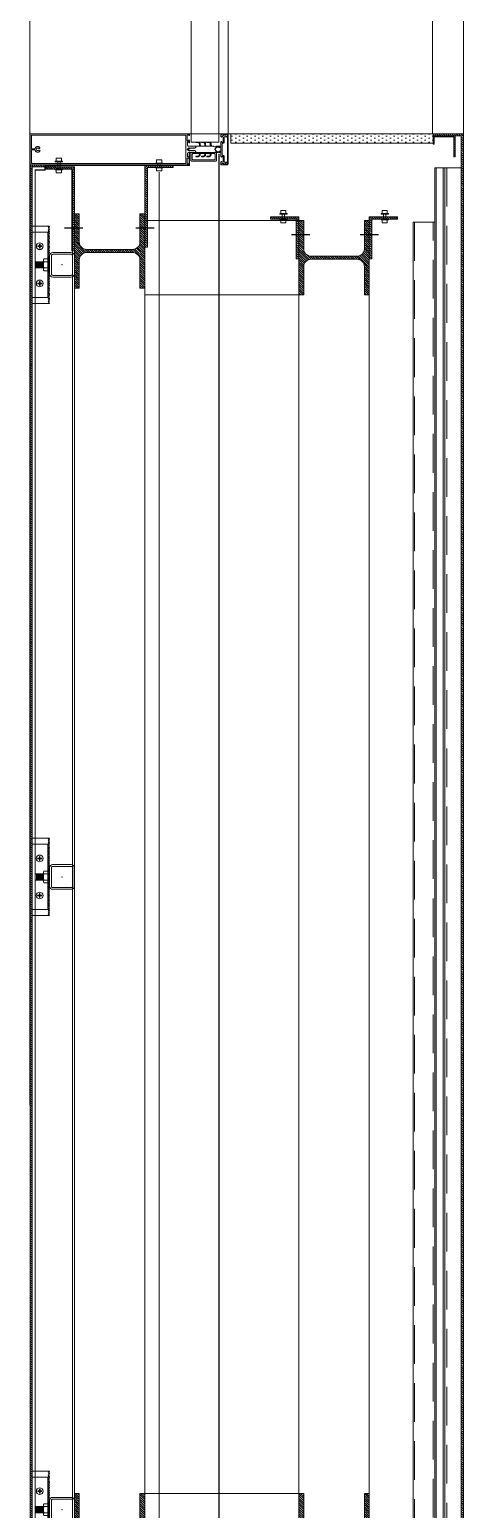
# Model space of a CAD drawing. Extents: x -1073 to 35213, y -1180 to 6950.
# Drawn here: x 6130.7 to 6200.8, y 764.8 to 1003.9 of the extents above; entities that cross this region are included whole.
import ezdxf

# ---------------------------------------------------------------- set-up
doc = ezdxf.new("R2010")
doc.units = 0
doc.header["$LTSCALE"] = 25
for name, pattern in [('DOT2', [0.125, 0, -0.125]), ('Grundrisse$0$AUSGEZOGEN', [2, 1, 1]), ('HIDDEN', [0.375, 0.25, -0.125])]:
    doc.linetypes.add(name, pattern=pattern)
doc.layers.get('0').update_dxf_attribs({"color": 9, "lineweight": 9})
for name, color, linetype, lineweight in [('06D', 9, 'Continuous', 9), ('09P', 9, 'Continuous', 9), ('10', 9, 'Continuous', 9), ('10A', 9, 'Continuous', 9), ('15', 9, 'Continuous', 9), ('20', 9, 'DOT2', 9), ('33', 9, 'BATTING', 9)]:
    doc.layers.add(name, color=color, linetype=linetype, lineweight=lineweight)
doc.linetypes.add('BATTING', pattern='A,0.0001,-0.1,[134,ltypeshp.shx,S=0.1,R=0,X=-0.1,Y=0],-0.2,[134,ltypeshp.shx,S=0.1,R=180,X=0.1,Y=0],-0.1', length=0.4001000000000001)
pattern_1 = [(135, (-1.360098787570677, 215.0983659912599), (-0.1767766952966369, -0.1767766952966369), [])]
pattern_2 = [(135, (-1.360342882893746, 214.0016142019304), (-0.1767766952966369, -0.1767766952966369), [])]

# ---------------------------------------------------------------- blocks, each defined once
blk = doc.blocks.new('prf-camderzi-20x6-p_1')
at = {"layer": '10A', "linetype": 'Continuous'}
for points in [[(0.1800000189996353, -2.389999998002167), (0.130000018998544, -2.339999998002895), (0.130000018998544, 2.340000152997163), (0.1800000189996353, 2.390000153001892), (0.7900000099998579, 2.390000153001892), (0.8160000089992536, 2.29599990799943), (0.8799999950006167, 2.283000183000694), (1.200000000000727, 2.386999893002212), (1.200000000000727, 2.499999999996362), (0.1499999999996362, 2.499999999996362), (0.036999989000833, 2.447999953999897), (0, 2.350000000000363), (0, -2.350000000000363), (0.0520000460001029, -2.462999999999739), (0.1499999999996362, -2.500000000003637), (1.200000000000727, -2.500000000003637), (1.200000000000727, -2.387000000004263), (0.8799999950006167, -2.28299999200135), (0.8160000089992536, -2.296000004002053), (0.7900000099998579, -2.389999998002167)], [(6.249999999998182, -2.5), (31.85099999941485, -2.5), (31.95099999941522, -2.461000001001593), (31.99999999999091, -2.349999999998544), (31.99999999999091, 2.349999999998544), (31.94399999941561, 2.466999816997486), (31.85000000041509, 2.5), (6.249999999998182, 2.5), (6.249999999998182, 2.301999848497871), (6.330000304997156, 2.221999925501222), (6.390000153000072, 2.221999925501222), (6.390000153000072, 2.3420000014994), (6.619999694996295, 2.3420000014994), (6.619999694996295, 1.896999925504132), (6.640000153000072, 1.871999925499039), (6.619999694996295, 1.846999925499403), (6.619999694996295, 1.401999848501873), (6.390000153000072, 1.401999848501873), (6.390000153000072, 1.521999925500495), (6.330000304997156, 1.521999925500495), (6.249999999998182, 1.442000001497945), (6.249999999998182, 1.082000154503475), (6.369999694998113, 1.082000154503475), (6.369999694998113, 1.201999848501145), (6.580000304998975, 1.201999848501145), (6.580000304998975, 0.6500000000014552), (6.523999785998968, 0.5329999920049886), (6.430000304997519, 0.5), (5.299999999997453, 0.5), (5.249999999998182, 0.4500000000007276), (5.249999999998182, 0.3500000000040018), (5.349999999998544, 0.25), (5.440000152999346, 0.25), (5.469999694998476, 0.2000000000007276), (5.591000365997387, 0.2000000000007276), (5.619999694998113, 0.25), (5.648999785998968, 0.2000000000007276), (5.770999907997974, 0.2000000000007276), (5.799999999997453, 0.25), (5.82900009199875, 0.2000000000007276), (5.951000213997758, 0.2000000000007276), (5.980000304998611, 0.25), (6.008999633997518, 0.2000000000007276), (6.130999755996527, 0.2000000000007276), (6.159999846997379, 0.25), (6.188999938996857, 0.2000000000007276), (6.311000060999504, 0.2000000000007276), (6.340000152997162, 0.25), (6.369000243999835, 0.2000000000007276), (6.405000304997884, 0.2000000000007276), (6.599999999998545, 0.087000084000465), (6.651000213998485, 0), (6.599999999998545, -0.0879999159951695), (6.405000304997884, -0.2000000000007276), (6.279000091997659, -0.2000000000007276), (6.249999999998182, -0.25), (6.220999907998703, -0.2000000000007276), (6.098999785997875, -0.2000000000007276), (6.069999694998841, -0.25), (6.041000365998116, -0.2000000000007276), (5.919000243999107, -0.2000000000007276), (5.890000152996435, -0.25), (5.861000060998776, -0.2000000000007276), (5.738999938999767, -0.2000000000007276), (5.709999846996652, -0.25), (5.680999755999437, -0.2000000000007276), (5.558999633996791, -0.2000000000007276), (5.530000304997884, -0.25), (5.501000213997031, -0.2000000000007276), (5.380000305000067, -0.2000000000007276), (5.349999999998544, -0.2520000459971925), (5.249999999998182, -0.3659999849951419), (5.249999999998182, -0.4510000229965954), (5.299999999997453, -0.499999999998181), (6.430000304997519, -0.499999999998181), (6.547000121998281, -0.5559999469987816), (6.580000304998975, -0.6499999999959983), (6.580000304998975, -1.218000036498779), (6.369999694998113, -1.218000036498779), (6.369999694998113, -1.097999960500601), (6.249999999998182, -1.097999960500601), (6.249999999998182, -1.457999998499872), (6.330000304997156, -1.538000017500962), (6.390000153000072, -1.538000017500962), (6.390000153000072, -1.418000036499506), (6.619999694996295, -1.418000036499506), (6.619999694996295, -1.863000017498052), (6.640000153000072, -1.888000017497688), (6.619999694996295, -1.913000017497324), (6.619999694996295, -2.357999998501327), (6.390000153000072, -2.357999998501327), (6.390000153000072, -2.237999993501944), (6.330000304997156, -2.237999993501944), (6.249999999998182, -2.318000000501342)], [(1.060005000003002, 2.070005000001401), (1.060005000003002, 1.950004999996963), (1.120005000000674, 1.950004999996963), (1.200005000000601, 2.030005000000528), (1.200005000000601, 2.350004971525777), (0.8250050000024202, 2.250004899997293), (0.8030049999997572, 2.248004899996885), (0.7650050000029296, 2.267004899998937), (0.7360050000024785, 2.328004899998632), (0.6930050000028132, 2.348004903000401), (0.5290050000021438, 2.266004899996914), (0.3940050000019255, 2.203004899996813), (0.2190050000026531, 2.129004900001746), (0.2100050000026385, 2.100004899999476), (0.2200049999992188, 2.071004899999024), (0.260005000001911, 2.050004899996565), (0.6000050000020565, 2.050004899996565), (0.6500049999995099, 2.000004899997293), (0.6500049999995099, 1.080004900000858), (0.7500049999998737, 0.9800048999968566), (0.9000049999995098, 0.9800048999968566), (1.000004999999873, 0.8800049000001308), (1.000004999999873, 0.0250048999987485), (1.02000500000031, 4.8999991122e-06), (1.000004999999873, -0.024995100000524), (1.000004999999873, -0.8799951000019063), (0.9000049999995098, -0.9799951000040892), (0.7500049999998737, -0.9799951000040892), (0.6500049999995099, -1.079995100002633), (0.6500049999995099, -1.999995100004525), (0.6000050000002375, -2.049995100001979), (0.260005000001911, -2.049995100001979), (0.2200049999992188, -2.069995100004234), (0.2100050000026385, -2.099995100001251), (0.2300049999994371, -2.139995100002124), (0.4150050000025658, -2.211995100002241), (0.5190050000001066, -2.260995100004947), (0.6960049999997864, -2.346995100004278), (0.7310049999996409, -2.331995100001222), (0.7660049999994955, -2.265995100002328), (0.7990050000025803, -2.247995100002299), (0.8240050000003974, -2.249995100004525), (1.200005000000601, -2.349995100001251), (1.200005000000601, -2.029995100001542), (1.120005000000674, -1.949995099999796), (1.060005000003002, -1.949995099999796), (1.060005000003002, -2.069995100004234), (0.9000049999995098, -2.069995100004234), (0.800005000002784, -1.969995100000232), (0.800005000002784, -1.129995100000087), (1.060005000003002, -1.129995100000087), (1.060005000003002, -1.249995099999068), (1.12000498999987, -1.249995099999068), (1.200004988080763, -1.169995100002779), (1.200004988080763, 1.170004900001003), (1.12000498999987, 1.250004899997293), (1.060005000003002, 1.250004899997293), (1.060005000003002, 1.13000490000013), (0.800005000002784, 1.13000490000013), (0.800005000002784, 1.970004999997399), (0.9000049999995098, 2.070005000001401)]]:
    blk.add_lwpolyline(points, close=True, dxfattribs=at)
at = {"layer": '10A', "linetype": 'Grundrisse$0$AUSGEZOGEN'}
for points in [[(5.220000552999409, -0.499999999998181), (5.220000552999409, -0.324000001000968), (5.281000554999991, -0.2180000060034217), (5.4150005579977, -0.1940000049999071), (5.589000558999031, -0.2030000049999217), (5.763000559998544, -0.2060000049987138), (5.838000583999017, -0.2050000050003291), (5.870000552997224, -0.2350000019978324), (5.902000569998562, -0.2030000029990333), (5.938000583999382, -0.2030000029990333), (6.120000552997224, -0.1940000029990187), (6.170000553000136, -0.1880000039982406), (6.227000617998782, -0.1690000050002709), (6.370000648998028, -0.0860000129978289), (6.420000648999121, 0), (6.370000648998028, 0.0859999900003459), (6.227000617998782, 0.1690000059970771), (6.171000623997315, 0.188000011998156), (6.120000600998537, 0.1940000060021703), (5.938000631997057, 0.2030000209979335), (5.902000617998056, 0.203999997002029), (5.870000600998537, 0.2349999910002225), (5.838000631996692, 0.2050000189974526), (5.763000607996219, 0.2059999950015481), (5.589000606998524, 0.2030000209979335), (5.415000617998884, 0.1940000060021703), (5.269000613998287, 0.2289999970016652), (5.220000612996955, 0.3249999999989086), (5.220000612996955, 0.5), (2.392143250375738, 0.5), (2.308143235375609, 0.4809999950011843), (2.073143292374879, 0.3719999790009751), (2.043143273376699, 0.374999999998181), (2.031143285375947, 0.4019999980027933), (2.03714323137683, 0.4670000080022874), (2.029143239376935, 0.4900000100024045), (1.977143289377636, 0.5), (1.437143231376467, 0.5), (1.337143231376103, 0.4000000000032742), (1.366143132376237, 0.2940000060007151), (1.477143193375013, 0.2650000100020406), (1.477143193375013, 0.3400000099991303), (1.507143117376472, 0.369999981001456), (1.801143170376235, 0.369999981001456), (1.872143079375746, 0.3409999849973246), (2.177143193375741, 0.0349999909994949), (2.192143155378289, 0), (2.177143193375741, -0.0350000020025618), (1.872143079375746, -0.3409999960003915), (1.801143170376235, -0.3700000039989391), (1.507143117376472, -0.3700000039989391), (1.477143193375013, -0.339999996996994), (1.477143193375013, -0.2649999969999044), (1.366143132376237, -0.2939999990012438), (1.337143231376103, -0.3649999970020872), (1.366143132376237, -0.4710000029990625), (1.437143231376467, -0.499999999998181), (2.007143117376472, -0.499999999998181), (2.037143136376471, -0.4680000060034218), (2.031143189375143, -0.4019999980009743), (2.043143178378159, -0.375000000001819), (2.073143197376339, -0.3720000019984582), (2.308143140377069, -0.4809999939989212), (2.392143155375379, -0.499999999998181)], [(2.796963116388724, 0.9350000839986023), (2.781963118386556, 0.8860001070024736), (2.733635375449011, 0.5000000939999154), (2.84263539145104, 0.5000000939999154), (2.892635391450312, 0.5500000939991879), (2.906635389450457, 0.5770000920038001), (2.908963110388866, 0.9030001150022144), (3.004963108387528, 1.047000119999211), (3.112963113388103, 1.095000074999916), (3.44596315338822, 1.125000094001734), (3.461963137389831, 1.132000062998486), (3.472963151387375, 1.15600013599942), (3.447963151387738, 1.184000109000407), (3.104963120387765, 1.184000109000407), (3.093963119386899, 1.183000085999083), (3.044963118387386, 1.171000096999705), (2.997963121388238, 1.153000066999084), (2.952963119387277, 1.129000090000772), (2.911963120388463, 1.099000071000773), (2.875963118387517, 1.06400012800077), (2.843963119386899, 1.024000071001864), (2.817963120387503, 0.9810000879988364)], [(3.676963081923531, 0.934999989996868), (3.661963083921364, 0.8860000130007392), (3.613635340983819, 0.499999999998181), (3.722635356985847, 0.499999999998181), (3.772635356985119, 0.5499999999956345), (3.786635354985264, 0.5769999980020657), (3.788963075923675, 0.9030000210004799), (3.884963073922335, 1.047000025997476), (3.992963078922912, 1.094999980998181), (4.325963118923027, 1.125), (4.341963102924637, 1.131999968996751), (4.352963116922182, 1.156000041995866), (4.327963116922547, 1.184000014998673), (3.984963085922572, 1.184000014998673), (3.973963084921706, 1.182999991997348), (3.924963083922194, 1.171000002997971), (3.877963086923045, 1.15299997299553), (3.832963084922084, 1.128999995999038), (3.791963085923272, 1.09899997699722), (3.755963083922324, 1.064000033997217), (3.723963084921706, 1.02399997700013), (3.69796308592231, 0.980999993997102)], [(4.556963058386827, 0.934999989996868), (4.541963060384659, 0.8860000130007392), (4.493635317447115, 0.499999999998181), (4.602635333449144, 0.499999999998181), (4.652635333448415, 0.5499999999956345), (4.66663533144856, 0.5769999980020657), (4.668963052388789, 0.9030000210004799), (4.764963050385631, 1.047000025997476), (4.872963055386207, 1.094999980998181), (5.205963095386323, 1.125), (5.221963079387933, 1.131999968996751), (5.232963093385478, 1.156000041995866), (5.207963093387661, 1.184000014998673), (4.864963062385868, 1.184000014998673), (4.853963061385002, 1.182999991997348), (4.804963060387308, 1.171000002997971), (4.757963063386341, 1.15299997299553), (4.71296306138538, 1.128999995999038), (4.671963062388385, 1.09899997699722), (4.635963060387438, 1.064000033997217), (4.603963061385002, 1.02399997700013), (4.577963062385606, 0.980999993997102)], [(2.794141689106254, -0.9245664053487416), (2.779141691105905, -0.8755664283526129), (2.733635375449011, -0.5000000939999154), (2.84263539145104, -0.5000000939999154), (2.892635391450312, -0.5500000939991879), (2.906635389450457, -0.5770000920038001), (2.906141683108217, -0.8925664363523537), (3.002141681106877, -1.03656644134935), (3.110141686107454, -1.084566396350055), (3.443141726107569, -1.114566415351873), (3.459141710109178, -1.121566384348625), (3.470141724106724, -1.145566457349559), (3.445141724107088, -1.173566430352366), (3.102141693107114, -1.173566430352366), (3.091141692106248, -1.172566407349222), (3.042141691106735, -1.160566418349844), (2.995141694107587, -1.142566388349223), (2.950141692106627, -1.118566411350911), (2.909141693107812, -1.088566392350912), (2.873141691106866, -1.05356644935091), (2.841141692106248, -1.013566392352004), (2.815141693106852, -0.9705664093489758)], [(3.67414165464288, -0.9245663113470072), (3.659141656640712, -0.8755663343508786), (3.613635340983819, -0.499999999998181), (3.722635356985847, -0.499999999998181), (3.772635356985119, -0.5499999999974535), (3.786635354985264, -0.5769999980020657), (3.786141648643024, -0.8925663423506193), (3.882141646641684, -1.036566347347616), (3.990141651642261, -1.084566302348321), (4.323141691642376, -1.114566321350139), (4.339141675643987, -1.121566290346891), (4.350141689641532, -1.145566363347825), (4.325141689641895, -1.173566336348812), (3.982141658641921, -1.173566336348812), (3.971141657641055, -1.172566313347488), (3.922141656641542, -1.16056632434811), (3.875141659642395, -1.142566294347489), (3.830141657641433, -1.118566317349177), (3.78914165864262, -1.088566298349178), (3.753141656641673, -1.053566355349175), (3.721141657641055, -1.013566298350269), (3.695141658641659, -0.9705663153472414)], [(4.554141631106176, -0.9245663113470072), (4.539141633104009, -0.8755663343508786), (4.493635317447115, -0.499999999998181), (4.602635333449144, -0.499999999998181), (4.652635333448415, -0.5499999999974535), (4.66663533144856, -0.5769999980020657), (4.666141625108139, -0.8925663423506193), (4.762141623104981, -1.036566347347616), (4.870141628105556, -1.084566302348321), (5.203141668105672, -1.114566321350139), (5.219141652107282, -1.121566290346891), (5.230141666104827, -1.145566363347825), (5.20514166610701, -1.173566336348812), (4.862141635105217, -1.173566336348812), (4.851141634104351, -1.172566313347488), (4.802141633106658, -1.16056632434811), (4.755141636105691, -1.142566294347489), (4.710141634104729, -1.118566317349177), (4.669141635107735, -1.088566298349178), (4.633141633106788, -1.053566355349175), (4.601141634104351, -1.013566298350269), (4.575141635104955, -0.9705663153472414)]]:
    blk.add_lwpolyline(points, close=True, dxfattribs=at)
at = {"layer": '10A', "linetype": 'Continuous'}
blk.add_lwpolyline([(6.849999999998545, -2.290000009999857), (6.849999999998545, 2.290000153001528), (31.78999993841717, 2.290000153001528), (31.78999993841717, 0.1579999985024187), (31.73999993841426, 0.1079999985031463), (31.27599995141463, 0.1079999985031463), (31.220999932415, 0.1680000364995067), (31.19799993041488, 0.218000036504236), (31.16899993441439, 0.265999990504497), (31.13399999141439, 0.3100000445028854), (31.09399993441548, 0.3489999835019262), (31.04999997641426, 0.3819999754996388), (31.002000022414, 0.4100000444996113), (30.95099999941522, 0.4319999754989113), (30.89700000241464, 0.4469999375014595), (30.84199998341319, 0.4559999525026797), (30.78599994141405, 0.4579999984998722), (30.7310000184134, 0.4530000745016878), (30.67700002241509, 0.4409999905001314), (30.62399995341366, 0.4219999375018233), (30.57399995341439, 0.3969999375021871), (30.52799994941597, 0.3659999905012228), (30.48599994141659, 0.3299999295031739), (30.4479999304167, 0.2889999455001089), (30.43599994141369, 0.1760000295034843), (30.52099998041558, 0.1280000745027792), (30.66099994141405, 0.1280000745027792), (30.68100001841595, 0.1620000905040797), (30.67499997641426, 0.1760000295034843), (30.78100001841631, 0.2170000135010923), (30.92399995341475, 0.1780000745020516), (30.91899993441439, 0.1620000905040797), (30.92700002241509, 0.135000044499975), (31.00399997241584, 0.1239999835015624), (31.03900001041438, -0.0120000775004883), (31.00399997241584, -0.1079999864959973), (30.92700002241509, -0.1190000474962289), (30.91899993441439, -0.1460000934985146), (30.92599999941376, -0.1600000324997381), (30.78100001841631, -0.2010000164973462), (30.67700002241509, -0.1620000774964865), (30.68100001841595, -0.1460000934985146), (30.67299993041343, -0.1190000474962289), (30.64700000241464, -0.1120000774990331), (30.52099998041558, -0.1110000544958893), (30.42499997641426, -0.1829999865003629), (30.4479999304167, -0.2729999485000007), (30.48599994141659, -0.3139999324976088), (30.52799994941597, -0.3499999934974767), (30.57399995341439, -0.380999940496622), (30.62399995341366, -0.4059999404962582), (30.67700002241509, -0.4249999935000233), (30.7310000184134, -0.4370000774961227), (30.78599994141405, -0.4420000015015831), (30.84199998341319, -0.4399999554971146), (30.89700000241464, -0.4309999404958944), (30.95099999941522, -0.4159999784988031), (31.002000022414, -0.3940000475013221), (31.04999997641426, -0.3659999785013497), (31.09399993441548, -0.3319999635004933), (31.13399999141439, -0.2930000245014526), (31.16899993441439, -0.2499999934989319), (31.19799993041488, -0.202000039498671), (31.22099998041267, -0.1510000164980738), (31.27599999941413, -0.0920000014975813), (31.73999998541513, -0.0920000014975813), (31.7899999854144, -0.1420000014968537), (31.7899999854144, -2.289999962000365), (6.849999999998545, -2.289999962000365)], dxfattribs=at)
blk = doc.blocks.new('p-cephe-onkisim')
at = {"layer": '06D'}
for points in [[(-70.1095585608, 2344.985013291124), (-70, 68.42727035210635)], [(0, 2276.499999999935), (0, 68)]]:
    blk.add_lwpolyline(points, dxfattribs=at)
blk.add_lwpolyline([(-38, 794.5), (-5, 794.5), (-5, 1709.499999999985), (-38, 1709.499999999985)], close=True, dxfattribs=at)
at = {"layer": '10'}
blk.add_lwpolyline([(0, 794.5), (-70, 794.5), (-70, 554.4999999999999), (0, 554.4999999999999)], close=True, dxfattribs=at)
at = {"layer": '15', "linetype": 'Continuous'}
blk.add_lwpolyline([(-44, 793.1840000149987), (-39.5, 793.1840000149987), (-39.5000000000091, 1020.99999999996), (-44.00000000000909, 1020.99999999996)], close=True, dxfattribs=at)
at = {"xscale": -1}
blk.add_blockref('prf-camderzi-20x6-p_1', (-38.0000000000091, 792), dxfattribs=at)
blk = doc.blocks.new('Prf-40x40')
for points in [[(1.5, -1.999999999998181), (-1.5, -2.000000000001818, -0.4142135623730951), (-2, -1.500000000001818), (-2, 1.499999999998181, -0.4142135623730951), (-1.5, 1.999999999998181), (1.5, 2.000000000001818, -0.4142135623730951), (2, 1.500000000001818), (2, -1.499999999998181, -0.4142135623730951)], [(1.499999999999545, -1.699999999998908), (-1.5, -1.700000000002546, -0.4142135623738941), (-1.699999999999818, -1.500000000001818), (-1.699999999999818, 1.499999999998181, -0.4142135623738941), (-1.499999999999545, 1.699999999998908), (1.5, 1.700000000002546, -0.4142135623738941), (1.699999999999818, 1.500000000001818), (1.699999999999818, -1.499999999998181, -0.4142135623738941)]]:
    blk.add_lwpolyline(points, format="xyb", close=True)
blk.add_point((0, 0))
blk = doc.blocks.new('VIDA-GY2')
for p, q in [((-0.5, 5.899999999999977), (-3.1896078054381, 5.900000000000005)), ((-0.5, 4.900000000000005), (-3.1896078054381, 4.900000000000034)), ((-0.5, 8.589607805436941), (-0.5, 5.899999999999977)), ((-0.5, 4.899999999999976), (-0.5, 2.210392194562189)), ((0.5, 8.589607805436941), (0.4999999999999716, 5.899999999999977)), ((3.189607805438071, 5.900000000000005), (0.5, 5.899999999999977)), ((0.4999999999999716, 4.899999999999976), (0.5, 2.210392194562189)), ((3.189607805438071, 4.900000000000005), (0.5, 4.900000000000005))]:
    blk.add_line(p, q)
blk.add_circle((0, 5.400000000000005), 5.4)
for centre, start, end in [((-1.150000000000005, 5.400000000000005), 166.2258530019796, 193.7741469980196), ((0, 6.550000000000012), 76.22585300197206, 103.7741469980279), ((0, 4.25), 256.2258530019721, 283.7741469980279), ((1.150000000000005, 5.400000000000005), 346.2258530019803, 13.77414699802054)]:
    blk.add_arc(centre, 2.1, start, end)
blk = doc.blocks.new('A$C24435FA4')
for p, q in [((6.820071714173536, 6.249997481238097, -1.4262014e-09), (4.000071764050517, 6.249997518083546, -2.3473916e-09)), ((4.300071705132722, 5.283457885845563, -1.4271819e-09), (6.820071705267763, 5.283457851735875, -1.4262446e-09)), ((4.300071705132722, 5.283457885845563, -1.4274519e-09), (4.300071608100552, -5.250002484652213, -1.4282193e-09)), ((4.300071608100552, -5.250002484652213, -1.4282193e-09), (4.300071705190931, 5.283457885845563, -1.4271819e-09)), ((6.820071704918518, 5.249997481238097, -1.4263009e-09), (6.820071714115329, 6.249997481238097, -1.4262014e-09)), ((6.820071608177386, -5.250002518761903, -2.315744e-09), (6.820071705267763, 5.283457851735875, -1.426244e-09)), ((4.200071716622915, 1.099997516430448, -1.4803732e-09), (4.000071716611273, 1.099997518234886, -1.48043e-09)), ((4.000071716611273, 1.099997518234886, -1.48043e-09), (4.000071696296798, -1.100002481776755, -1.4806432e-09)), ((4.200071716622915, 1.099997516430448, -1.4803732e-09), (4.200071696308441, -1.100002483581192, -1.4806005e-09)), ((4.300071715202648, 0.9499975154758432, -1.4803732e-09), (4.900071715237572, 0.9499975099461152, -1.4802168e-09)), ((4.300071711069904, 0.4999975154642016, -1.4804158e-09), (4.900071711046621, 0.4999975099344738, -1.4802595e-09)), ((5.000071713118814, 0.7249975090380758, -1.4802168e-09), (5.000071699789259, -0.7250024909735658, -1.4803589e-09)), ((5.000071711081545, 0.4999975090613589, -1.4802453e-09), (6.300071711069903, 0.4999974970705808, -1.4799184e-09)), ((5.162571701861451, -0.5000024924520404, -1.4803021e-09), (5.162571711058262, 0.4999975075479597, -1.4802026e-09)), ((5.325071701838169, -0.5000024939654395, -1.4802595e-09), (5.325071711093186, 0.4999975060345605, -1.48016e-09)), ((5.487571701873093, -0.5000024954788387, -1.4802168e-09), (5.487571711069903, 0.4999975045211614, -1.4801174e-09)), ((5.65007170184981, -0.5000024969340302, -1.4801742e-09), (5.65007171104662, 0.4999975030659698, -1.4800747e-09)), ((5.812571701826527, -0.5000024984474294, -1.4801458e-09), (5.812571711081545, 0.4999975015525707, -1.4800463e-09)), ((5.975071701861451, -0.5000024999608286, -1.4801032e-09), (5.975071711058263, 0.4999975000391715, -1.4800037e-09)), ((6.137571701838169, -0.5000025014742278, -1.4800605e-09), (6.137571711093187, 0.4999974985257723, -1.479961e-09)), ((6.300071701873093, -0.5000025029294193, -1.4800179e-09), (6.300071711069903, 0.4999974970705808, -1.4799184e-09)), ((4.200071696308441, -1.100002483581192, -1.4806005e-09), (4.000071696296798, -1.100002481776755, -1.4806432e-09)), ((4.300071701873093, -0.5000024845357985, -1.4805153e-09), (4.900071701849809, -0.5000024900655263, -1.4803589e-09)), ((4.300071697682142, -0.95000248454744, -1.4805579e-09), (4.900071697717066, -0.95000249001896, -1.4804016e-09)), ((5.000071701826527, -0.5000024909968488, -1.4803447e-09), (6.300071701873093, -0.5000025029294193, -1.4800179e-09)), ((4.000071648857556, -6.250002481800037, -1.4807142e-09), (6.820071598980575, -6.250002518587281)), ((4.300071608100552, -5.250002484652213, -1.4282193e-09), (6.820071608177386, -5.250002518878318, -1.427282e-09)), ((6.820071598980575, -6.250002518587281, -2.3158435e-09), (6.820071608177386, -5.250002518761903, -2.315744e-09))]:
    blk.add_line(p, q)
for centre, radius, start, end in [((4.121502346126362, 6.279765372804831, -1.4248798e-09), 0.1294724266690873, 200.3002220731475, 318.4444423384352), ((4.121502344263717, 6.07976537279319, -1.4249224e-09), 0.1294724266690873, 200.3002220731475, 318.4444423384352), ((4.121502342401071, 5.879765372781547, -1.4249792e-09), 0.1294724266690873, 200.3002220731475, 318.4444423384352), ((4.121502340596633, 5.679765372769908, -1.4250219e-09), 0.1294724266690873, 200.3002220731475, 318.4444423384352), ((4.121502338733989, 5.479765372758265, -1.4250787e-09), 0.1294724266690873, 200.3002220731475, 318.4444423384352), ((4.121502336871344, 5.279765372804831, -1.4251214e-09), 0.1294724266690873, 200.3002220731475, 318.4444423384352), ((4.121502335066907, 5.07976537279319, -1.425164e-09), 0.1294724266690873, 200.3002220731475, 318.4444423384352), ((4.121502333204261, 4.879765372781548, -1.4252208e-09), 0.1294724266690873, 200.3002220731475, 318.4444423384352), ((4.121502331399824, 4.679765372769907, -1.4252635e-09), 0.1294724266690873, 200.3002220731475, 318.4444423384352), ((4.121502329537178, 4.479765372758265, -1.4253203e-09), 0.1294724266690873, 200.3002220731475, 318.4444423384352), ((4.121502327674533, 4.279765372804831, -1.4253629e-09), 0.1294724266690873, 200.3002220731475, 318.4444423384352), ((4.121502325870096, 4.07976537279319, -1.4254198e-09), 0.1294724266690873, 200.3002220731475, 318.4444423384352), ((4.121502324007451, 3.879765372781549, -1.4254624e-09), 0.1294724266690873, 200.3002220731475, 318.4444423384352), ((4.121502322144806, 3.679765372769907, -1.4255193e-09), 0.1294724266690873, 200.3002220731475, 318.4444423384352), ((4.121502320340368, 3.479765372758265, -1.4255619e-09), 0.1294724266690873, 200.3002220731475, 318.4444423384352), ((4.121502318477723, 3.279765372804831, -1.4256187e-09), 0.1294724266690873, 200.3002220731475, 318.4444423384352), ((4.121502316615078, 3.07976537279319, -1.4256614e-09), 0.1294724266690873, 200.3002220731475, 318.4444423384352), ((4.121502314810641, 2.879765372781549, -1.4257182e-09), 0.1294724266690873, 200.3002220731475, 318.4444423384352), ((4.121502312947995, 2.679765372769907, -1.4257608e-09), 0.1294724266690873, 200.3002220731475, 318.4444423384352), ((4.12150231108535, 2.479765372758265, -1.4258035e-09), 0.1294724266690873, 200.3002220731475, 318.4444423384352), ((4.121502309280912, 2.279765372804831, -1.4258603e-09), 0.1294724266690873, 200.3002220731475, 318.4444423384352), ((4.121502307418268, 2.07976537279319, -1.425903e-09), 0.1294724266690873, 200.3002220731475, 318.4444423384352), ((4.121502305555623, 1.879765372781548, -1.4259598e-09), 0.1294724266690873, 200.3002220731475, 318.4444423384352), ((4.121502303751185, 1.679765372769907, -1.4260024e-09), 0.1294724266690873, 200.3002220731475, 318.4444423384352), ((4.121502301888539, 1.479765372758265, -1.4260593e-09), 0.1294724266690873, 200.3002220731475, 318.4444423384352), ((4.121502300025895, 1.279765372804831, -1.4261019e-09), 0.1294724266690873, 200.3002220731475, 318.4444423384352), ((4.121502298221457, 1.07976537279319, -1.4261587e-09), 0.1294724266690873, 200.3002220731475, 318.4444423384352), ((4.121502296358812, 0.8797653727815486, -1.4262014e-09), 0.1294724266690873, 200.3002220731475, 318.4444423384352), ((4.121502294496167, 0.6797653727699072, -1.4262582e-09), 0.1294724266690873, 200.3002220731475, 318.4444423384352), ((4.121502292691728, 0.4797653727582656, -1.4263009e-09), 0.1294724266690873, 200.3002220731475, 318.4444423384352), ((4.121502290829084, 0.2797653728048317, -1.4263577e-09), 0.1294724266690873, 200.3002220731475, 318.4444423384352), ((4.121502288966439, 0.0797653727931902, -1.4264003e-09), 0.1294724266690873, 200.3002220731475, 318.4444423384352), ((4.50319671316538, 0.7249975136364811), 0.3031250000003355, 132.0750215221173, 227.9249774223555), ((5.50007170648314, -2.495595254e-06), 1.300000000001292, 157.3801345241232, 202.619864421102), ((4.696946713142096, 0.7249975118320436), 0.3031250000003355, 312.0750215221173, 47.92497742235547), ((3.700071706436574, -2.4790060706e-06), 1.300000000001292, 337.3801345241233, 22.61986442110202), ((4.121502287162001, -0.1202346272184513, -1.426443e-09), 0.1294724266690873, 200.3002220731475, 318.4444423384352), ((4.121502285299357, -0.3202346272300929, -1.4264998e-09), 0.1294724266690873, 200.3002220731475, 318.4444423384352), ((4.121502283436711, -0.5202346272417345, -1.4265424e-09), 0.1294724266690873, 200.3002220731475, 318.4444423384352), ((4.121502281632274, -0.720234627253376, -1.4265993e-09), 0.1294724266690873, 200.3002220731475, 318.4444423384352), ((4.121502279769628, -0.9202346272068098, -1.4266419e-09), 0.1294724266690873, 200.3002220731475, 318.4444423384352), ((4.121502277906984, -1.120234627218451, -1.4266988e-09), 0.1294724266690873, 200.3002220731475, 318.4444423384352), ((4.121502276102547, -1.320234627230092, -1.4267414e-09), 0.1294724266690873, 200.3002220731475, 318.4444423384352), ((4.121502274239901, -1.520234627241734, -1.4267982e-09), 0.1294724266690873, 200.3002220731475, 318.4444423384352), ((4.121502272377256, -1.720234627253375, -1.4268409e-09), 0.1294724266690873, 200.3002220731475, 318.4444423384352), ((4.121502270572819, -1.920234627206809, -1.4268977e-09), 0.1294724266690873, 200.3002220731475, 318.4444423384352), ((4.121502268710174, -2.120234627218451, -1.4269403e-09), 0.1294724266690873, 200.3002220731475, 318.4444423384352), ((4.121502266847529, -2.320234627230092, -1.426983e-09), 0.1294724266690873, 200.3002220731475, 318.4444423384352), ((4.503196699777618, -0.7250024863751606), 0.3031250000003021, 132.0750215221173, 227.9249774223555), ((4.696946699754334, -0.725002488179598), 0.3031250000003021, 312.0750215221173, 47.92497742235547), ((4.121502265043091, -2.520234627241734, -1.4270398e-09), 0.1294724266690873, 200.3002220731475, 318.4444423384352), ((4.121502263180445, -2.720234627253375, -1.4270825e-09), 0.1294724266690873, 200.3002220731475, 318.4444423384352), ((4.1215022613178, -2.920234627206808, -1.4271393e-09), 0.1294724266690873, 200.3002220731475, 318.4444423384352), ((4.121502259513363, -3.120234627218451, -1.4271819e-09), 0.1294724266690873, 200.3002220731475, 318.4444423384352), ((4.121502257650718, -3.320234627230092, -1.4272388e-09), 0.1294724266690873, 200.3002220731475, 318.4444423384352), ((4.121502255788072, -3.520234627241734, -1.4272814e-09), 0.1294724266690873, 200.3002220731475, 318.4444423384352), ((4.121502253983635, -3.720234627253375, -1.4273382e-09), 0.1294724266690873, 200.3002220731475, 318.4444423384352), ((4.12150225212099, -3.920234627206808, -1.4273809e-09), 0.1294724266690873, 200.3002220731475, 318.4444423384352), ((4.121502250316552, -4.12023462721845, -1.4274377e-09), 0.1294724266690873, 200.3002220731475, 318.4444423384352), ((4.121502248453907, -4.320234627230092, -1.4274804e-09), 0.1294724266690873, 200.3002220731475, 318.4444423384352), ((4.121502246591262, -4.520234627241734, -1.4275372e-09), 0.1294724266690873, 200.3002220731475, 318.4444423384352), ((4.121502244786825, -4.720234627253375, -1.4275798e-09), 0.1294724266690873, 200.3002220731475, 318.4444423384352), ((4.121502242924179, -4.920234627206808, -1.4276225e-09), 0.1294724266690873, 200.3002220731475, 318.4444423384352), ((4.121502241061534, -5.12023462721845, -1.4276793e-09), 0.1294724266690873, 200.3002220731475, 318.4444423384352), ((4.121502239257096, -5.320234627230092, -1.4277219e-09), 0.1294724266690873, 200.3002220731475, 318.4444423384352), ((4.121502237394451, -5.520234627241733, -1.4277788e-09), 0.1294724266690873, 200.3002220731475, 318.4444423384352), ((4.121502235531806, -5.720234627253375, -1.4278214e-09), 0.1294724266690873, 200.3002220731475, 318.4444423384352), ((4.121502233727369, -5.920234627206808, -1.4278783e-09), 0.1294724266690873, 200.3002220731475, 318.4444423384352), ((4.121502231864723, -6.120234627218451, -1.4279209e-09), 0.1294724266690873, 200.3002220731475, 318.4444423384352)]:
    blk.add_arc(centre, radius, start, end)
at = {"xscale": 0.09999999997671699, "yscale": 0.09999999997671699, "zscale": 0.09999999997671699, "rotation": 179.9999994663915}
for p in [(5.600071689113974, 3.539997494139242, -1.4274661e-09), (5.600071633816697, -2.460002505860757, -1.4274661e-09)]:
    blk.add_blockref('VIDA-GY2', p, dxfattribs=at)
at = {"layer": '10'}
blk.add_blockref('Prf-40x40', (2, 0), dxfattribs=at)
blk = doc.blocks.new('*U737')
for points in [[(-0.0874999999650754, -0.4230000000097789), (-0.5794999999925495, -0.4230000000097789), (-0.5794999999925495, 0.4329999999899883), (-0.0874999999650754, 0.4329999999899883)], [(-0.0874999999650754, 0.5938058129977435), (0, 0.5938058129977435), (0, -0.5938058129977435), (-0.0874999999650754, -0.5938058129977435)], [(0.9204999996582046, 0.5938058129977435), (0.8329999996931292, 0.5938058129977435), (0.8329999996931292, -0.5938058129977435), (0.9204999996582046, -0.5938058129977435)], [(0.9204999996582046, -0.4230000000097789), (1.412499999685678, -0.4230000000097789), (1.412499999685678, 0.4329999999899883), (0.9204999996582046, 0.4329999999899883)]]:
    blk.add_lwpolyline(points, close=True)
for points in [[(0.8329999996931292, 0.2050000000162981), (0, 0.2050000000162981)], [(0.8329999996931292, -0.1950000000069849), (0, -0.1950000000069849)]]:
    blk.add_lwpolyline(points)
blk = doc.blocks.new('*U738')
for points in [[(-0.0874999999650754, -0.4230000000097789), (-0.5794999999925495, -0.4230000000097789), (-0.5794999999925495, 0.4329999999899883), (-0.0874999999650754, 0.4329999999899883)], [(-0.0874999999650754, 0.5938058129977435), (0, 0.5938058129977435), (0, -0.5938058129977435), (-0.0874999999650754, -0.5938058129977435)], [(1.297499846608842, 0.5938058129977435), (1.209999846643768, 0.5938058129977435), (1.209999846643768, -0.5938058129977435), (1.297499846608842, -0.5938058129977435)], [(1.297499846608842, -0.4230000000097789), (1.789499846636315, -0.4230000000097789), (1.789499846636315, 0.4329999999899883), (1.297499846608842, 0.4329999999899883)]]:
    blk.add_lwpolyline(points, close=True)
for points in [[(1.209999846643768, 0.2050000000162981), (0, 0.2050000000162981)], [(1.209999846643768, -0.1950000000069849), (0, -0.1950000000069849)]]:
    blk.add_lwpolyline(points)
blk = doc.blocks.new('*U739')
for points in [[(-0.0874999999650754, -0.4230000000097789), (-0.5794999999925495, -0.4230000000097789), (-0.5794999999925495, 0.4329999999899883), (-0.0874999999650754, 0.4329999999899883)], [(-0.0874999999650754, 0.5938058129977435), (0, 0.5938058129977435), (0, -0.5938058129977435), (-0.0874999999650754, -0.5938058129977435)], [(0.6974998469813729, 0.5938058129977435), (0.6099998470162975, 0.5938058129977435), (0.6099998470162975, -0.5938058129977435), (0.6974998469813729, -0.5938058129977435)], [(0.6974998469813729, -0.4230000000097789), (1.189499847008846, -0.4230000000097789), (1.189499847008846, 0.4329999999899883), (0.6974998469813729, 0.4329999999899883)]]:
    blk.add_lwpolyline(points, close=True)
for points in [[(0.6099998470162975, 0.2050000000162981), (0, 0.2050000000162981)], [(0.6099998470162975, -0.1950000000069849), (0, -0.1950000000069849)]]:
    blk.add_lwpolyline(points)
blk = doc.blocks.new('p-cephekolon-240')
at = {"layer": '09P'}
h = blk.add_hatch(dxfattribs=at)
h.set_pattern_fill('DOTS', color=256, scale=10, angle=90, style=0)
h.set_pattern_definition([(90, (-5.338021229516017, 238.5000000000582), (-0.625, 0.3125000000000002), [0, -0.625])])
h.paths.add_polyline_path([(-37.60197877054453, 240.0000000000582), (-37.60197877054453, 238.5000000000582), (-4.885175370407524, 238.5), (-4.885175370407524, 240)])
h = blk.add_hatch(dxfattribs=at)
h.set_pattern_fill('ANSI31', color=256, scale=2, angle=90, style=0)
h.set_pattern_definition([(135, (-0.0002440953230689, 46.68058314159497), (-0.1767766952966369, -0.1767766952966369), [])])
h.paths.add_polyline_path([(-0.3485599161158461, 0.3294556439104781), (-0.348315820825519, 239.7000000000117), (-4.885175370407524, 239.6999999999534), (-4.885175370407524, 240), (0, 240), (0, 0), (-37.15038665949578, 0), (-37.15038665949578, 3.709368355590413), (-36.80224620909758, 3.709368355590413), (-36.80224620909758, 0.3294556439686858)])
h = blk.add_hatch(dxfattribs=at)
h.set_pattern_fill('ANSI31', color=256, scale=2, angle=90, style=0)
h.set_pattern_definition(pattern_2)
h.paths.add_polyline_path([(-1.360342882893746, 236.3200872883317), (-1.557425781938945, 236.3200872883317), (-1.557425781909842, 239.5029171009082), (-4.734117819054516, 239.5029171009082), (-4.734117819054516, 238.3298608036712), (-4.885175370407524, 238.3298608036712), (-4.885175370407524, 239.6999999999534), (-1.360342882893746, 239.6999999999534)])
h = blk.add_hatch(dxfattribs=at)
h.set_pattern_fill('ANSI31', color=256, scale=2, angle=90, style=0)
h.set_pattern_definition([(135, (-39.45024388078127, 50.15734772357609), (-0.1767766952966369, -0.1767766952966369), [])])
h.paths.add_polyline_path([(-39.54999978546402, 236.7171646844945), (-39.55024388078346, 3.515539170028205), (-39.45024388077764, 3.515539170028205), (-39.44999978545821, 236.7171646844945)])
h = blk.add_hatch(dxfattribs=at)
h.set_pattern_fill('ANSI31', color=256, scale=2, angle=90, style=0)
h.set_pattern_definition([(135, (-51.47541935865411, 52.79165013137026), (-0.1767766952966369, -0.1767766952966369), [])])
h.paths.add_polyline_path([(-66.00017537068925, 5), (-70.00000000040745, 4.999999999941791), (-69.99975590467693, 235), (-65.99975590458962, 235), (-65.99975590458962, 234.7000000000116), (-69.69975590468857, 234.7000000000116), (-69.7000000004191, 5.299999999988358), (-66.00017537068925, 5.299999999988358)])
h = blk.add_hatch(dxfattribs=at)
h.set_pattern_fill('ANSI31', color=256, scale=2, angle=90, style=0)
h.set_pattern_definition(pattern_1)
h.paths.add_polyline_path([(-63.27493116799633, 221.1119203094277), (-62.87493116800215, 221.1119203093694), (-62.87493116800215, 234.7000000002445), (-67.45404005750788, 234.6999999998952), (-67.45404005750788, 234.3000000002212), (-63.27493116799633, 234.3000000002212)])
h = blk.add_hatch(dxfattribs=at)
h.set_pattern_fill('ANSI31', color=256, scale=2, angle=90, style=0)
h.set_pattern_definition(pattern_1)
h.paths.add_polyline_path([(-51.07493116804289, 221.7119203091133), (-51.47493116803707, 221.7119203090551), (-51.47493116803707, 235), (-46.89582227853134, 234.9999999996508), (-46.89582227853134, 234.5999999999767), (-51.07493116804289, 234.5999999999767)])
h = blk.add_hatch(dxfattribs=at)
h.set_pattern_fill('ANSI31', color=256, scale=2, angle=90, style=0)
h.set_pattern_definition(pattern_1)
edge = h.paths.add_edge_path()
edge.add_line((-62.87493116800215, 215.0983659912599), (-62.87493116800215, 227.0983659912599))
edge.add_line((-62.87493116800215, 227.0983659912599), (-62.07493116798469, 227.0983659912599))
edge.add_line((-62.07493116798469, 227.0983659912599), (-62.07493116798469, 222.5483659912716))
edge.add_arc((-60.8749311680167, 222.5483659912279), 1.199999999967985, 179.9999999979156, 270.0000000006948)
edge.add_line((-60.87493116800215, 221.3483659912599), (-53.47493116800796, 221.3483659912599))
edge.add_arc((-53.47493116794976, 222.5483659912133), 1.199999999953433, 269.9999999972208, 360.0000000027791)
edge.add_line((-52.27493116799633, 222.5483659912716), (-52.27493116799633, 227.0983659912599))
edge.add_line((-52.27493116799633, 227.0983659912599), (-51.47493116800796, 227.0983659913181))
edge.add_line((-51.47493116800796, 227.0983659913181), (-51.47493116800796, 215.0983659912599))
edge.add_line((-51.47493116800796, 215.0983659912599), (-52.27493116799633, 215.0983659912599))
edge.add_line((-52.27493116799633, 215.0983659912599), (-52.27493116799633, 219.6483659913065))
edge.add_arc((-53.47493116793521, 219.648365991321), 1.199999999938881, 359.9999999993052, 450.000000003474)
edge.add_line((-53.47493116800796, 220.8483659912599), (-60.87493116800215, 220.8483659912599))
edge.add_arc((-60.87493116803125, 219.6483659913065), 1.199999999953433, 89.99999999861039, 180)
edge.add_line((-62.07493116798469, 219.6483659913065), (-62.07493116798469, 215.0983659912599))
edge.add_line((-62.07493116798469, 215.0983659912599), (-62.87493116800215, 215.0983659912599))
h = blk.add_hatch(dxfattribs=at)
h.set_pattern_fill('ANSI31', color=256, scale=2, angle=90, style=0)
h.set_pattern_definition(pattern_2)
h.paths.add_polyline_path([(-27.00890233751852, 219.8223730570171), (-26.60890233752434, 219.8223730569589), (-26.60890233752434, 226.6265010672505), (-31.18801122703008, 226.6265010669012), (-31.18801122703008, 226.2265010672272), (-27.00890233751852, 226.2265010672272)])
h = blk.add_hatch(dxfattribs=at)
h.set_pattern_fill('ANSI31', color=256, scale=2, angle=90, style=0)
h.set_pattern_definition(pattern_2)
edge = h.paths.add_edge_path()
edge.add_line((-26.60890233755345, 214.0016142019304), (-26.60890233755345, 226.0016142019304))
edge.add_line((-26.60890233755345, 226.0016142019304), (-25.80890233753598, 226.0016142019304))
edge.add_line((-25.80890233753598, 226.0016142019304), (-25.80890233753598, 221.451614201942))
edge.add_arc((-24.608902337568, 221.4516142018983), 1.199999999967985, 179.9999999979156, 270.0000000006948)
edge.add_line((-24.60890233755345, 220.2516142019304), (-17.20890233755926, 220.2516142019304))
edge.add_arc((-17.20890233750106, 221.4516142018838), 1.199999999953433, 269.9999999972208, 360.0000000027791)
edge.add_line((-16.00890233754762, 221.451614201942), (-16.00890233754762, 226.0016142019304))
edge.add_line((-16.00890233754762, 226.0016142019304), (-15.20890233755926, 226.0016142019885))
edge.add_line((-15.20890233755926, 226.0016142019885), (-15.20890233755926, 214.0016142019304))
edge.add_line((-15.20890233755926, 214.0016142019304), (-16.00890233754762, 214.0016142019304))
edge.add_line((-16.00890233754762, 214.0016142019304), (-16.00890233754762, 218.5516142019769))
edge.add_arc((-17.2089023374865, 218.5516142019915), 1.199999999938881, 359.9999999993052, 450.000000003474)
edge.add_line((-17.20890233755926, 219.7516142019304), (-24.60890233755345, 219.7516142019304))
edge.add_arc((-24.60890233758255, 218.5516142019769), 1.199999999953433, 89.99999999861039, 180)
edge.add_line((-25.80890233753598, 218.5516142019769), (-25.80890233753598, 214.0016142019304))
edge.add_line((-25.80890233753598, 214.0016142019304), (-26.60890233755345, 214.0016142019304))
h = blk.add_hatch(dxfattribs=at)
h.set_pattern_fill('ANSI31', color=256, scale=2, angle=90, style=0)
h.set_pattern_definition(pattern_2)
h.paths.add_polyline_path([(-14.80890233756509, 219.8223730570171), (-15.20890233755926, 219.8223730569589), (-15.20890233755926, 226.6265010672505), (-10.62979344805353, 226.6265010669012), (-10.62979344805353, 226.2265010672272), (-14.80890233756509, 226.2265010672272)])
h = blk.add_hatch(dxfattribs=at)
h.set_pattern_fill('ANSI31', color=256, scale=2, angle=90, style=0)
h.set_pattern_definition([(135, (-51.47541935865046, 6.149841577822371), (-0.1767766952966369, -0.1767766952966369), [])])
edge = h.paths.add_edge_path()
edge.add_line((-62.87541935864465, 8.432318978088004), (-62.87541935864465, 20.43231897808801))
edge.add_line((-62.87541935864465, 20.43231897808801), (-62.07541935862718, 20.43231897808801))
edge.add_line((-62.07541935862718, 20.43231897808801), (-62.07541935862718, 15.88231897809964))
edge.add_arc((-60.8754193586592, 15.88231897805599), 1.199999999967985, 179.9999999979156, 270.0000000006948)
edge.add_line((-60.87541935864463, 14.682318978088), (-53.47541935865046, 14.682318978088))
edge.add_arc((-53.47541935859226, 15.88231897804144), 1.199999999953433, 269.9999999972208, 360.0000000027791)
edge.add_line((-52.27541935863882, 15.88231897809964), (-52.27541935863882, 20.43231897808801))
edge.add_line((-52.27541935863882, 20.43231897808801), (-51.47541935865046, 20.43231897814621))
edge.add_line((-51.47541935865046, 20.43231897814621), (-51.47541935865046, 8.432318978088004))
edge.add_line((-51.47541935865046, 8.432318978088004), (-52.27541935863882, 8.432318978088004))
edge.add_line((-52.27541935863882, 8.432318978088004), (-52.27541935863882, 12.98231897813457))
edge.add_arc((-53.47541935857771, 12.98231897814912), 1.199999999938881, 359.9999999993052, 450.000000003474)
edge.add_line((-53.47541935865046, 14.182318978088), (-60.87541935864463, 14.182318978088))
edge.add_arc((-60.87541935867375, 12.98231897813457), 1.199999999953433, 89.99999999861039, 180)
edge.add_line((-62.07541935862718, 12.98231897813457), (-62.07541935862718, 8.432318978088004))
edge.add_line((-62.07541935862718, 8.432318978088004), (-62.87541935864465, 8.432318978088004))
h = blk.add_hatch(dxfattribs=at)
h.set_pattern_fill('ANSI31', color=256, scale=2, angle=90, style=0)
h.set_pattern_definition([(135, (-15.20932180330601, 8.432318978088004), (-0.1767766952966369, -0.1767766952966369), [])])
edge = h.paths.add_edge_path()
edge.add_line((-26.60932180330019, 8.432318978088004), (-26.60932180330019, 20.43231897808801))
edge.add_line((-26.60932180330019, 20.43231897808801), (-25.80932180328273, 20.43231897808801))
edge.add_line((-25.80932180328273, 20.43231897808801), (-25.80932180328273, 15.88231897809964))
edge.add_arc((-24.60932180331474, 15.88231897805599), 1.199999999967985, 179.9999999979156, 270.0000000006948)
edge.add_line((-24.60932180330019, 14.682318978088), (-17.20932180330601, 14.682318978088))
edge.add_arc((-17.2093218032478, 15.88231897804144), 1.199999999953433, 269.9999999972208, 360.0000000027791)
edge.add_line((-16.00932180329437, 15.88231897809964), (-16.00932180329437, 20.43231897808801))
edge.add_line((-16.00932180329437, 20.43231897808801), (-15.20932180330601, 20.43231897814621))
edge.add_line((-15.20932180330601, 20.43231897814621), (-15.20932180330601, 8.432318978088004))
edge.add_line((-15.20932180330601, 8.432318978088004), (-16.00932180329437, 8.432318978088004))
edge.add_line((-16.00932180329437, 8.432318978088004), (-16.00932180329437, 12.98231897813457))
edge.add_arc((-17.20932180323325, 12.98231897814912), 1.199999999938881, 359.9999999993052, 450.000000003474)
edge.add_line((-17.20932180330601, 14.182318978088), (-24.60932180330019, 14.182318978088))
edge.add_arc((-24.6093218033293, 12.98231897813457), 1.199999999953433, 89.99999999861039, 180)
edge.add_line((-25.80932180328273, 12.98231897813457), (-25.80932180328273, 8.432318978088004))
edge.add_line((-25.80932180328273, 8.432318978088004), (-26.60932180330019, 8.432318978088004))
for points in [[(-0.3485599161158461, 0.3294556439104781), (-0.3485599161158461, 0.3294556439104781), (-0.3485599161158461, 0.3294556439104781), (-0.348315820825519, 239.7000000000117), (-4.885175370407524, 239.6999999999534), (-4.885175370407524, 240), (0, 240), (0, 0), (-37.15038665949578, 0), (-37.15038665949578, 3.709368355590413), (-36.80224620909758, 3.709368355590413), (-36.80224620909758, 0.3294556439686858), (-0.3485599161158461, 0.3294556439104781)], [(-1.360342882893746, 236.3200872883317), (-1.557425781938945, 236.3200872883317), (-1.557425781909842, 239.5029171009082), (-4.734117819054516, 239.5029171009082), (-4.734117819054516, 238.3298608036712), (-4.885175370407524, 238.3298608036712), (-4.885175370407524, 239.6999999999534), (-1.360342882893746, 239.6999999999534), (-1.360342882893746, 236.3200872883317)], [(-63.27493116799633, 221.1119203094277), (-62.87493116800215, 221.1119203093694), (-62.87493116800215, 234.7000000002445), (-67.45404005750788, 234.6999999998952), (-67.45404005750788, 234.3000000002212), (-63.27493116799633, 234.3000000002212), (-63.27493116889853, 221.1119203094277)], [(-51.07493116804289, 221.7119203091133), (-51.47493116803707, 221.7119203090551), (-51.47493116803707, 235), (-46.89582227853134, 234.9999999996508), (-46.89582227853134, 234.5999999999767), (-51.07493116804289, 234.5999999999767), (-51.07493116714068, 221.7119203091133)], [(-27.00890233751852, 219.8223730570171), (-26.60890233752434, 219.8223730569589), (-26.60890233752434, 226.6265010672505), (-31.18801122703008, 226.6265010669012), (-31.18801122703008, 226.2265010672272), (-27.00890233751852, 226.2265010672272), (-27.00890233842074, 219.8223730570171)], [(-14.80890233756509, 219.8223730570171), (-15.20890233755926, 219.8223730569589), (-15.20890233755926, 226.6265010672505), (-10.62979344805353, 226.6265010669012), (-10.62979344805353, 226.2265010672272), (-14.80890233756509, 226.2265010672272), (-14.80890233666286, 219.8223730570171)]]:
    blk.add_lwpolyline(points)
for points in [[(-43.94007747197065, 235.6039164829999), (-40.00943390834618, 235.6039164829999), (-39.90943390836946, 235.7039164830348), (-39.90943390836946, 236.9239164640312), (-40.00943390834618, 237.0239164640079), (-43.94007747197065, 237.0239164640079), (-44.04007747200558, 236.9239164640312), (-44.04007747200558, 235.7039164830348)], [(-43.74007747201722, 235.8039164830115), (-43.84007747199393, 235.9039164830465), (-43.84007747199393, 236.7239164640196), (-43.74007747201722, 236.8239164640545), (-40.20943390835782, 236.8239164639963), (-40.1094339083811, 236.7239164640196), (-40.1094339083811, 235.9039164830465), (-40.20943390835782, 235.8039164830115)], [(-39.54999978546402, 236.7171646844945), (-39.55024388078346, 3.515539170028205), (-39.45024388077764, 3.515539170028205), (-39.44999978545821, 236.7171646844945)], [(-66.00017537068925, 5), (-70.00000000040745, 4.999999999941791), (-69.99975590467693, 235), (-65.99975590458962, 235), (-65.99975590458962, 234.7000000000116), (-69.69975590468857, 234.7000000000116), (-69.7000000004191, 5.299999999988358), (-66.00017537068925, 5.299999999988358)]]:
    blk.add_lwpolyline(points, close=True)
for points in [[(-62.87493116800215, 215.0983659912599), (-62.87493116800215, 227.0983659912599), (-62.07493116798469, 227.0983659912599), (-62.07493116798469, 222.5483659912716, 0.4142135623873023), (-60.87493116800215, 221.3483659912599), (-53.47493116800796, 221.3483659912599, 0.4142135624015093), (-52.27493116799633, 222.5483659912716), (-52.27493116799633, 227.0983659912599), (-51.47493116800796, 227.0983659913181), (-51.47493116800796, 215.0983659912599), (-52.27493116799633, 215.0983659912599), (-52.27493116799633, 219.6483659913065, 0.4142135623944058), (-53.47493116800796, 220.8483659912599), (-60.87493116800215, 220.8483659912599, 0.4142135623801987), (-62.07493116798469, 219.6483659913065), (-62.07493116798469, 215.0983659912599), (-62.87493116800215, 215.0983659912599)], [(-26.60890233755345, 214.0016142019304), (-26.60890233755345, 226.0016142019304), (-25.80890233753598, 226.0016142019304), (-25.80890233753598, 221.451614201942, 0.4142135623873023), (-24.60890233755345, 220.2516142019304), (-17.20890233755926, 220.2516142019304, 0.4142135624015093), (-16.00890233754762, 221.451614201942), (-16.00890233754762, 226.0016142019304), (-15.20890233755926, 226.0016142019885), (-15.20890233755926, 214.0016142019304), (-16.00890233754762, 214.0016142019304), (-16.00890233754762, 218.5516142019769, 0.4142135623944058), (-17.20890233755926, 219.7516142019304), (-24.60890233755345, 219.7516142019304, 0.4142135623801987), (-25.80890233753598, 218.5516142019769), (-25.80890233753598, 214.0016142019304), (-26.60890233755345, 214.0016142019304)], [(-62.87541935864465, 8.432318978088004), (-62.87541935864465, 20.43231897808801), (-62.07541935862718, 20.43231897808801), (-62.07541935862718, 15.88231897809964, 0.4142135623873023), (-60.87541935864463, 14.682318978088), (-53.47541935865046, 14.682318978088, 0.4142135624015093), (-52.27541935863882, 15.88231897809964), (-52.27541935863882, 20.43231897808801), (-51.47541935865046, 20.43231897814621), (-51.47541935865046, 8.432318978088004), (-52.27541935863882, 8.432318978088004), (-52.27541935863882, 12.98231897813457, 0.4142135623944058), (-53.47541935865046, 14.182318978088), (-60.87541935864463, 14.182318978088, 0.4142135623801987), (-62.07541935862718, 12.98231897813457), (-62.07541935862718, 8.432318978088004), (-62.87541935864465, 8.432318978088004)], [(-26.60932180330019, 8.432318978088004), (-26.60932180330019, 20.43231897808801), (-25.80932180328273, 20.43231897808801), (-25.80932180328273, 15.88231897809964, 0.4142135623873023), (-24.60932180330019, 14.682318978088), (-17.20932180330601, 14.682318978088, 0.4142135624015093), (-16.00932180329437, 15.88231897809964), (-16.00932180329437, 20.43231897808801), (-15.20932180330601, 20.43231897814621), (-15.20932180330601, 8.432318978088004), (-16.00932180329437, 8.432318978088004), (-16.00932180329437, 12.98231897813457, 0.4142135623944058), (-17.20932180330601, 14.182318978088), (-24.60932180330019, 14.182318978088, 0.4142135623801987), (-25.80932180328273, 12.98231897813457), (-25.80932180328273, 8.432318978088004), (-26.60932180330019, 8.432318978088004)]]:
    blk.add_lwpolyline(points, format="xyb", close=True)
at = {"const_width": 0.2}
for points in [[(-61.49714113499976, 224.8233659912366), (-64.49714113499977, 224.8233659912366)], [(-49.97493116803707, 224.8233659912366), (-52.97493116803707, 224.8233659912366)], [(-24.80890233753598, 223.7266142019071), (-27.80890233753599, 223.7266142019071)], [(-13.70890233755927, 223.7266142019071), (-16.70890233755926, 223.7266142019071)]]:
    blk.add_lwpolyline(points, dxfattribs=at)
at = {"layer": '06D'}
for points in [[(-2.985922284016851, 234.5119805550203), (-2.986166379336282, 6.136543087097379), (-4.634993306370233, 6.136543087097379), (-4.634749211050802, 234.5119805550203)], [(-2.986166379336282, 6.136543087097379), (-2.985922284016851, 234.5119805550203), (-0.348315820825519, 234.5119805550203), (-0.34855991614495, 6.136543087097379)], [(-51.47517526336014, 226.0016142019304), (-51.47517526336014, 214.0016142019304), (-26.60890233761165, 214.0016142019304), (-26.60890233761165, 226.0016142019304)], [(-4.634993306370233, 7.159721970168903), (-4.634749211050802, 225.7348424448283), (-8.14312149840407, 225.7348424448283), (-8.143365593723502, 7.159721970168903)], [(-51.47541935865046, 8.432318978088004), (-51.47541935865046, 20.43231897808801), (-26.60932180330019, 20.43231897808801), (-26.60932180330019, 8.432318978088004)]]:
    blk.add_lwpolyline(points, close=True, dxfattribs=at)
for points in [[(-4.402506293708939, 6.136543087097379), (-4.402262198418612, 234.5119805550203)], [(-3.264854110029773, 6.136543087097379), (-3.264610014739446, 234.5119805550203)], [(-62.87541935864465, 20.43231897808801), (-62.87493116800215, 216.208771753998)], [(-51.47541935865046, 20.43231897808801), (-51.47493116800796, 216.208771753998)], [(-26.60914643290198, 20.43231897808801), (-26.60890233758255, 215.1120199646684)], [(-15.20914643287869, 20.43231897808801), (-15.20890233755926, 215.1120199646684)]]:
    blk.add_lwpolyline(points, dxfattribs=at)
at = {"layer": '10', "linetype": 'HIDDEN', "const_width": 0.2}
blk.add_lwpolyline([(-40.22322203172189, 3.197177776353782), (-40.22322203172552, 5.215539170028931), (-65.9353099836444, 5.199999999942518), (-65.9353099836444, 5.799999999988357), (-69.2000000004191, 5.799999999988357), (-69.19975590468857, 234.1856847996242), (-67.59975590462454, 234.1856847996242), (-67.59975590462454, 234.8000000000029), (-67.59975590462454, 234.8999999999796), (-44.49975569012349, 234.9139164738153), (-44.29975569011184, 234.9139164738153), (-44.29975569011184, 237.1139164738124)], dxfattribs=at)
at = {"layer": '15'}
blk.add_lwpolyline([(-37.60197877054453, 240.0000000000582), (-37.60197877054453, 238.5000000000582), (-4.885175370407524, 238.5), (-4.885175370407524, 240)], close=True, dxfattribs=at)
at = {"layer": '20', "linetype": 'HIDDEN'}
for points in [[(-2.706405156961409, 234.5119805550203), (-2.70664925228084, 6.136543087097379)], [(-7.899008484964724, 225.7348424448283), (-7.899252580284156, 7.159721970168903)], [(-4.913505666694618, 7.159721970168903), (-4.913261571375187, 225.7348424448283)]]:
    blk.add_lwpolyline(points, dxfattribs=at)
at = {"layer": '33', "ltscale": 0.4}
for points in [[(-63.17517526372103, 5.880102958897622), (-63.1749311679905, 234.1211210107431)], [(-49.17517526372103, 5.998866196721793), (-49.1749311679905, 233.8211210108129)]]:
    blk.add_lwpolyline(points, dxfattribs=at)
at = {"rotation": 90}
for name, p in [('*U738', (-65.36448561276666, 234.3000000002212)), ('*U739', (-49.18037672327954, 234.5999999999767)), ('*U737', (-29.09845678225975, 226.2265010672272)), ('*U737', (-12.71934789282386, 226.2265010672272))]:
    blk.add_blockref(name, p, dxfattribs=at)
at = {"layer": '06D', "extrusion": (0, 0, -1), "zscale": -1}
for p in [(62.87493116800215, 218.8564922036603), (62.87980629583036, 119.9910419185562, -1.870994e-09), (62.87541935864465, 17.7845985284257)]:
    blk.add_blockref('A$C24435FA4', p, dxfattribs=at)
blk = doc.blocks.new('p-cephe-onkisim-toplam')
blk.add_blockref('p-cephe-onkisim', (0, 0))
at = {"layer": '10'}
blk.add_blockref('p-cephekolon-240', (0, 554.4999999999999), dxfattribs=at)

msp = doc.modelspace()

# ---------------------------------------------------------------- block references
msp.add_blockref('p-cephe-onkisim-toplam', (6200.838333276035, 192.4999510864691))

doc.saveas('drawing.dxf')
